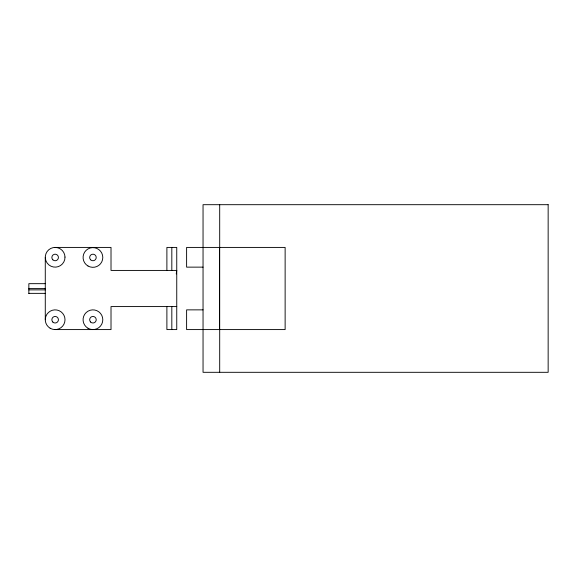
<?xml version="1.0" encoding="UTF-8"?>
<svg xmlns="http://www.w3.org/2000/svg" width="577" height="577" viewBox="0 0 577 577"><rect width="100%" height="100%" fill="white"/><g stroke="black" fill="none" stroke-linecap="round" stroke-linejoin="round"><path stroke-width="0.87" d="M28.85 293.527L28.85 283.668L45.287 283.668M45.28 319.723L45.28 257.277M176.273 273.952L176.75 270.425L111.015 270.425L111.015 247.418L54.945 247.418M203.046 267.137L186.609 267.137L186.609 247.418L285.132 247.418L285.132 329.582L186.609 329.582L186.609 309.863L203.046 309.863M28.85 288.601L45.287 288.601M28.85 289.878L45.287 289.878M28.85 293.361L45.28 293.361M176.75 306.575L111.015 306.575L111.015 329.582L55.14 329.582M219.693 204.691L219.693 372.309M219.476 247.418L219.476 329.582M171.823 247.418L171.823 270.425M171.823 306.575L171.823 329.582M166.89 270.425L166.89 247.418L176.75 247.418L176.75 329.582L166.89 329.582L166.89 306.575M64.999 257.082L64.718 259.636A9.859 9.859 0 0 1 48.958 264.958A9.859 9.859 0 0 1 50.798 248.427A9.859 9.859 0 0 1 64.999 257.082M548.15 204.691L203.046 204.691L203.046 372.309L548.15 372.309L548.15 204.691M50.149 328.226A9.859 9.859 0 0 0 65.006 319.795A9.859 9.859 0 0 0 50.278 311.147A9.859 9.859 0 0 0 50.149 328.226M88.007 328.263A9.859 9.859 0 0 0 102.8 319.723A9.859 9.859 0 0 0 88.007 311.183A9.859 9.859 0 0 0 88.007 328.263M88.014 266.011A9.859 9.859 0 0 0 102.8 257.472A9.859 9.859 0 0 0 88.014 248.932A9.859 9.859 0 0 0 88.014 266.011M52.817 259.794A3.289 3.289 0 0 0 58.32 258.323A3.289 3.289 0 0 0 54.296 254.298A3.289 3.289 0 0 0 52.817 259.794M90.618 259.794A3.289 3.289 0 0 0 96.114 258.323A3.289 3.289 0 0 0 92.089 254.298A3.289 3.289 0 0 0 90.618 259.794M90.618 322.045A3.289 3.289 0 0 0 96.114 320.574A3.289 3.289 0 0 0 92.089 316.549A3.289 3.289 0 0 0 90.618 322.045M52.817 322.045A3.289 3.289 0 0 0 58.32 320.574A3.289 3.289 0 0 0 54.296 316.549A3.289 3.289 0 0 0 52.817 322.045"/></g></svg>
